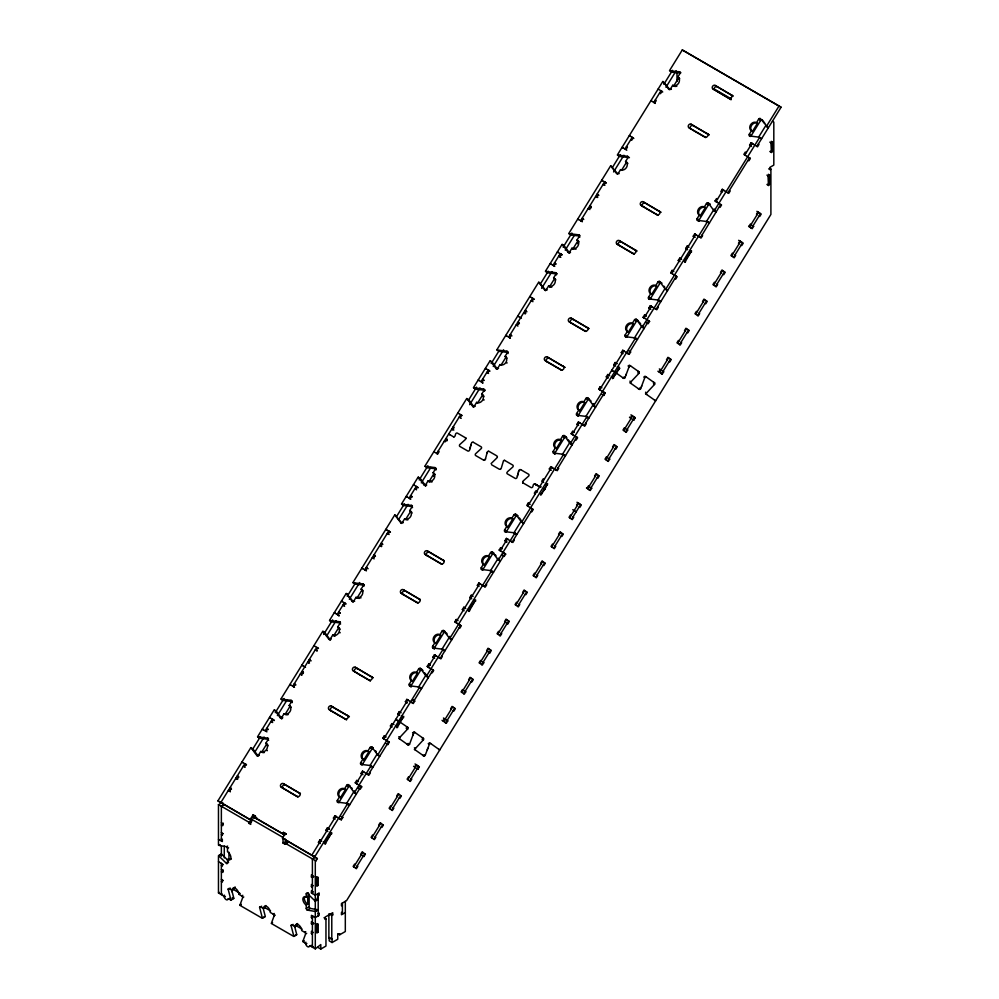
<?xml version="1.0" encoding="UTF-8"?>
<svg xmlns="http://www.w3.org/2000/svg" width="999" height="999" viewBox="0 0 999 999"><rect width="100%" height="100%" fill="white"/><g stroke="black" fill="none" stroke-linecap="round" stroke-linejoin="round"><path stroke-width="1.5" d="M312.4 887.262L311.426 886.712L311.426 884.477L312.4 885.027M318.206 893.531L318.206 899.475L315.297 901.16L315.297 860.489L315.909 860.926L317.345 858.603L314.76 856.767L347.702 803.496L349.65 804.869M769.817 168.381L770.903 169.006L770.903 214.448L346.578 900.611L341.446 903.583L341.446 905.818L342.407 905.256M471.453 443.081L469.542 450.174A1.374 1.111 -54.8 0 1 467.744 450.986L459.865 446.441A1.374 1.111 -54.8 0 1 459.465 445.829L459.465 445.254A1.374 1.111 -54.8 0 1 459.815 444.543L465.459 439.448A1.374 1.111 -54.8 0 0 465.259 437.649M523.189 482.992A1.361 1.111 -54.8 0 1 523.176 480.969L528.633 476.098A1.374 1.111 -54.8 0 0 528.983 475.387L528.995 474.887A1.374 1.111 -54.8 0 0 528.583 474.213L520.704 469.655M491.083 463.598L497.002 457.829M497.352 457.13L497.365 456.618M453.871 430.032L451.71 429.195L452.672 429.757L454.12 427.435L453.146 426.873M597.789 197.303L597.539 196.578L596.653 197.078M470.829 445.354L471.053 444.505M485.526 458.728L485.327 459.378A1.374 1.111 -54.8 0 1 483.616 460.152L475.736 455.594A1.374 1.111 -54.8 0 1 475.487 453.871L481.368 448.439A1.374 1.111 -54.8 0 0 481.081 446.778L473.251 442.257M487.1 452.784L487.237 452.285A1.374 1.111 -54.8 0 1 487.874 451.486L488.761 451.286L488.136 451.361M517.382 476.148L517.607 475.299M517.944 474.026L518.169 473.176M518.506 471.89L518.731 471.041M469.942 448.751L470.504 446.628M487.237 452.285L485.327 459.378M500.574 469.155L500.574 469.155A1.374 1.111 -54.8 0 0 501.211 468.356L503.496 460.764A1.374 1.111 -54.8 0 1 504.832 460.502L512.712 465.047A1.374 1.111 -54.8 0 1 512.712 467.082L507.704 471.528M522.739 482.742L531.006 487.512A1.374 1.111 -54.8 0 0 532.817 486.7L533.279 485.002A1.374 1.111 -54.8 0 1 534.053 483.991L534.477 483.841A1.374 1.111 -54.8 0 1 535.152 483.953L540.709 487.287L541.083 486.675M243.781 896.99L242.695 897.626L239.96 905.044L241.234 904.32M275.237 915.159L274.138 915.783L271.416 923.213L272.502 922.577M306.693 933.316L305.594 933.94L302.872 941.37L303.958 940.746M413.399 733.903L412.887 735.276M427.772 748.388L427.26 749.774M626.073 374.837L626.323 374.15M628.895 367.257L629.295 366.371A1.374 0.787 -60 0 1 630.519 365.859L638.935 371.803A1.374 0.787 -60 0 1 638.873 373.426L630.981 381.793A1.374 0.787 -60 0 0 630.906 383.404L639.335 389.348A1.374 0.787 -60 0 0 640.634 388.748L644.805 377.61A1.374 0.787 -60 0 1 646.178 376.898L654.745 383.017A1.374 0.787 -60 0 1 654.532 384.465L646.515 393.044A1.374 0.787 -60 0 0 646.565 394.443L655.644 400.849L654.545 400.212M641.47 386.576L641.733 385.889M407.093 744.317L408.179 744.954A1.374 0.787 -60 0 0 409.553 744.243L413.648 733.216A1.374 0.787 -60 0 1 414.897 732.442L423.451 738.448A1.374 0.787 -60 0 1 423.588 739.61L415.484 748.426A1.374 0.787 -60 0 0 415.409 750.049L423.838 755.993A1.374 0.787 -60 0 0 425.212 755.281L429.458 744.055A1.374 0.787 -60 0 1 430.681 743.543L439.747 749.949L438.661 749.312M622.589 377.672L623.676 378.309A1.374 0.787 -60 0 0 624.974 377.697L629.145 366.571L628.059 365.946M589.635 206.156L590.909 208.104M396.69 726.548L396.99 727.809L403.708 716.32L396.69 726.548L397.664 727.235L395.604 725.911M408.179 744.954L399.762 739.01A1.374 0.787 -60 0 1 399.825 737.387L407.829 728.808A1.374 0.787 -60 0 0 407.792 727.409L398.052 720.754M544.767 489.348L547.589 483.553L540.559 495.029L544.954 489.035M619.355 368.731L619.38 367.157L612.524 378.658L619.592 368.356L618.568 367.744M684.54 261.076L684.839 262.337L691.558 250.849L684.54 261.076L685.514 261.763L684.914 260.477M646.515 393.044L645.554 392.195M302.759 672.315L303.209 673.513M374.725 555.943L374.525 556.98M324.725 842.906L325.025 844.167L331.743 832.679L324.725 842.906L325.699 843.593L323.639 842.282M468.656 610.177L468.956 611.438L475.674 599.949L468.656 610.177L469.617 610.864L467.557 609.552M407.717 729.02L406.081 728.084M507.117 472.14L507.117 472.14A1.374 1.111 -54.8 0 0 507.367 473.863L515.197 478.384A1.374 1.111 -54.8 0 0 516.458 478.246L516.795 477.909A1.374 1.111 -54.8 0 0 516.995 477.559L518.893 470.479A1.299 1.061 -54.8 0 1 520.616 469.692M250.312 819.804L217.919 800.861L250.874 747.589L253.059 749.163L258.104 755.968M756.867 146.366L781.081 107.23L682.292 49.95L669.53 70.604L671.778 72.09L680.194 73.139M252.46 749.537L260.414 736.663M275.262 712.649L284.028 698.488M323.626 634.452L332.642 619.867M347.227 596.278L355.194 583.416M396.378 516.795L404.345 503.933M419.193 479.92L427.947 465.759M468.344 400.437L476.573 387.137M491.158 363.549L499.113 350.674M540.309 284.066L548.264 271.191M563.124 247.178L571.878 233.029M612.275 167.707L620.229 154.833M663.836 84.316L672.489 70.33M220.517 802.697L219.081 805.019L218.469 804.582L218.469 845.254L219.555 844.617M230.332 791.695L228.384 790.321L229.358 790.883L231.169 788.074M238.237 776.66L237.263 775.973L238.224 776.535L236.788 778.858L235.702 778.358M242.645 762.587L241.908 762.075L245.779 764.31L244.343 766.633L243.381 766.083L245.192 767.232M267.37 728.97L266.646 728.458L267.62 729.008L266.171 731.343L262.3 729.108L263.274 729.794M272.665 722.539L271.928 722.027L273.376 719.705L269.493 717.469L270.304 718.044M294.493 687.25L293.756 686.738L295.204 684.402L294.23 683.853L295.929 684.914M301.561 674.812L300.349 673.95L301.311 674.512L303.134 671.703M308.566 662.924L310.19 660.164L309.228 659.602L310.19 660.289M317.158 650.873L316.308 650.274L317.744 647.939L313.873 645.704L314.598 646.228M339.111 615.659L338.137 614.972L339.573 612.649L338.611 612.087L340.184 613.199M375.1 555.344L373.276 558.154L372.315 557.592L374.138 558.878M389.123 534.502L388.274 533.903L389.71 531.58L385.839 529.345L386.65 529.907M410.826 499.125L410.102 498.613L411.538 496.278L410.564 495.716L412.025 496.753M447.053 438.973L445.242 441.783L444.268 441.221M488.548 373.451L487.824 372.927L489.26 370.604L485.389 368.369L486.113 368.881M510.377 338.149L509.652 337.637L511.088 335.302L510.114 334.752L510.964 335.352M519.018 322.602L517.207 325.412L516.233 324.85L517.932 326.061M560.751 257.255L559.777 256.568L561.226 254.233L557.342 251.998L558.079 252.51M582.342 221.778L581.605 221.266L583.054 218.943L582.08 218.381L582.929 218.981M589.285 209.266L588.199 208.491L589.16 209.053L590.983 206.244M597.926 194.743L597.077 194.143L598.039 194.693L596.603 197.028L595.691 196.503L597.327 197.54M602.447 180.757L601.723 180.245L605.594 182.48L604.158 184.803L603.184 184.241L604.882 185.315M222.777 803.908L223.239 803.146M254.57 752.497L264.123 737.05M277.372 715.609L286.925 700.174M326.536 636.138L336.076 620.691M349.338 599.25L359.69 582.517M398.489 519.767L408.042 504.32M421.303 482.879L430.856 467.432M469.655 404.682L480.007 387.949M493.269 366.508L503.608 349.787M541.62 288.324L551.972 271.591M565.222 250.15L574.775 234.703M613.586 171.953L623.925 155.22M665.958 87.263L676.173 70.742M251.111 747.801L256.88 755.569A1.374 1.111 -54.8 0 0 258.566 754.969L260.727 751.473A4.795 3.909 -54.8 0 0 266.633 749.362A4.795 3.909 -54.8 0 0 265.771 743.331L267.932 739.834A1.374 1.111 -54.8 0 0 267.682 738.124L257.854 736.9L259.802 738.261L268.394 739.335M274.488 709.989L280.257 717.769A1.374 1.111 -54.8 0 0 281.943 717.17L284.103 713.673A4.795 3.909 -54.8 0 0 290.01 711.563A4.795 3.909 -54.8 0 0 289.148 705.531L291.308 702.035A1.374 1.111 -54.8 0 0 291.059 700.311L281.231 699.1L283.179 700.461L292.382 701.61M323.077 631.43L328.846 639.21A1.374 1.111 -54.8 0 0 330.532 638.598L332.692 635.114A4.795 3.909 -54.8 0 0 338.599 632.991A4.795 3.909 -54.8 0 0 337.724 626.96L339.885 623.476A1.374 1.111 -54.8 0 0 339.635 621.753L329.82 620.529L331.768 621.902L340.359 622.964M353.446 601.81L346.453 593.631L352.222 601.41A1.374 1.111 -54.8 0 0 353.908 600.799L356.069 597.315A4.795 3.909 -54.8 0 0 361.975 595.192A4.795 3.909 -54.8 0 0 361.101 589.16L363.261 585.676A1.374 1.111 -54.8 0 0 363.012 583.953L353.196 582.729M395.042 515.059L400.811 522.839A1.374 1.111 -54.8 0 0 402.497 522.24L404.657 518.743A4.795 3.909 -54.8 0 0 410.564 516.633A4.795 3.909 -54.8 0 0 409.69 510.601L411.85 507.105A1.374 1.111 -54.8 0 0 411.6 505.382L401.785 504.158M418.419 477.26L424.188 485.039A1.374 1.111 -54.8 0 0 425.874 484.44L428.034 480.944A4.795 3.909 -54.8 0 0 433.941 478.833A4.795 3.909 -54.8 0 0 433.067 472.802L435.227 469.305A1.374 1.111 -54.8 0 0 434.977 467.582L425.162 466.358M467.008 398.701L472.764 406.468A1.374 1.111 -54.8 0 0 474.463 405.869L476.623 402.372A4.795 3.909 -54.8 0 0 482.529 400.262A4.795 3.909 -54.8 0 0 481.655 394.23L483.816 390.746A1.374 1.111 -54.8 0 0 483.566 389.023L473.751 387.799M490.384 360.901L496.141 368.668A1.374 1.111 -54.8 0 0 497.839 368.069L499.999 364.573A4.795 3.909 -54.8 0 0 505.906 362.462A4.795 3.909 -54.8 0 0 505.032 356.431L507.192 352.934A1.374 1.111 -54.8 0 0 506.943 351.211L497.127 350M538.973 282.33L544.73 290.11A1.374 1.111 -54.8 0 0 546.416 289.498L548.576 286.014A4.795 3.909 -54.8 0 0 554.482 283.891A4.795 3.909 -54.8 0 0 553.621 277.859L555.781 274.375A1.374 1.111 -54.8 0 0 555.531 272.652L545.704 271.428M562.337 244.53L568.106 252.31A1.374 1.111 -54.8 0 0 569.792 251.698L571.952 248.214A4.795 3.909 -54.8 0 0 577.859 246.091A4.795 3.909 -54.8 0 0 576.997 240.06L579.158 236.576A1.374 1.111 -54.8 0 0 578.908 234.852L569.08 233.629L571.028 235.002L579.62 236.064M610.926 165.959L616.695 173.739A1.374 1.111 -54.8 0 0 618.381 173.139L620.541 169.643A4.795 3.909 -54.8 0 0 626.448 167.532A4.795 3.909 -54.8 0 0 625.574 161.501L627.734 158.004A1.374 1.111 -54.8 0 0 627.484 156.281L617.669 155.057L619.617 156.431L629.432 157.655M663.086 81.618L668.855 89.398A1.374 1.111 -54.8 0 0 670.541 88.786L672.702 85.302A4.795 3.909 -54.8 0 0 678.608 83.179A4.795 3.909 -54.8 0 0 677.747 77.148L679.894 73.664A1.374 1.111 -54.8 0 0 679.645 71.94L669.829 70.717M260.727 751.473L261.701 752.16L266.733 744.018L265.771 743.331M284.103 713.673L285.077 714.36L290.11 706.218L289.148 705.531M337.724 626.96L338.698 627.647L333.666 635.801L332.692 635.114M357.043 597.989L362.075 589.847L361.101 589.16M404.657 518.743L405.631 519.43L410.664 511.288L409.69 510.601M428.034 480.944L429.008 481.63L434.041 473.489L433.067 472.802M481.655 394.23L482.629 394.917L477.584 403.059L476.623 402.372M500.961 365.259L506.006 357.118L505.032 356.431M548.576 286.014L549.55 286.701L554.595 278.546L553.621 277.859M571.952 248.214L572.927 248.901L577.959 240.747L576.997 240.06M625.574 161.501L626.548 162.188L621.515 170.33L620.541 169.643M672.702 85.302L673.676 85.976L678.708 77.835L677.747 77.148M334.815 636.188L335.402 635.239M433.666 476.348L434.253 475.399M577.584 243.619L578.171 242.67M255.744 816.483L253.084 814.847L250.2 819.505L251.785 820.616M253.771 818.256L255.02 815.958M256.731 817.694L256.243 818.493L254.295 817.132L284.653 834.902L285.364 833.728L283.416 832.367L282.705 833.528M314.273 855.706L313.798 856.468L282.48 838.136L285.364 833.478L283.416 832.367M284.428 839.51L284.965 838.636M338.311 802.672L337.575 802.16A1.374 1.111 -54.8 0 1 337.325 800.436L339.485 796.952A4.795 3.909 -54.8 0 1 338.624 790.921A4.795 3.909 -54.8 0 1 344.53 788.798L346.69 785.314A1.374 1.111 -54.8 0 1 348.376 784.702L349.101 785.226M361.688 764.872L360.951 764.36A1.374 1.111 -54.8 0 1 360.701 762.637L362.862 759.153A4.795 3.909 -54.8 0 1 362 753.121A4.795 3.909 -54.8 0 1 367.907 750.998L370.067 747.514A1.374 1.111 -54.8 0 1 371.753 746.902L373.089 747.851M411.001 686.825L409.54 685.801A1.374 1.111 -54.8 0 1 409.29 684.078L411.451 680.581A4.795 3.909 -54.8 0 1 410.577 674.55A4.795 3.909 -54.8 0 1 416.483 672.439L418.643 668.943A1.374 1.111 -54.8 0 1 420.342 668.343L422.04 669.542M434.128 648.851L432.917 647.989A1.374 1.111 -54.8 0 1 432.667 646.278L434.827 642.782A4.795 3.909 -54.8 0 1 433.953 636.75A4.795 3.909 -54.8 0 1 439.86 634.64L442.02 631.143A1.374 1.111 -54.8 0 1 443.718 630.544L445.054 631.48M482.23 569.942L481.506 569.43A1.374 1.111 -54.8 0 1 481.256 567.707L483.416 564.21A4.795 3.909 -54.8 0 1 482.542 558.191A4.795 3.909 -54.8 0 1 488.449 556.068L490.609 552.584A1.374 1.111 -54.8 0 1 492.295 551.972L493.993 553.171A1.374 1.111 -54.8 0 0 492.557 553.946L483.204 569.08A1.374 1.111 -54.8 0 0 482.967 569.929M505.606 532.142L504.882 531.63A1.374 1.111 -54.8 0 1 504.632 529.907L506.793 526.411A4.795 3.909 -54.8 0 1 505.919 520.379A4.795 3.909 -54.8 0 1 511.825 518.269L513.986 514.772A1.374 1.111 -54.8 0 1 515.671 514.173L517.981 516.033M554.807 454.008L553.471 453.059A1.374 1.111 -54.8 0 1 553.221 451.336L555.382 447.852A4.795 3.909 -54.8 0 1 554.507 441.82A4.795 3.909 -54.8 0 1 560.414 439.697L562.574 436.213A1.374 1.111 -54.8 0 1 564.26 435.601L565.958 436.813M578.059 416.121L576.848 415.259A1.374 1.111 -54.8 0 1 576.598 413.536L578.758 410.052A4.795 3.909 -54.8 0 1 577.884 404.021A4.795 3.909 -54.8 0 1 583.791 401.898L585.951 398.414A1.374 1.111 -54.8 0 1 587.637 397.802L588.848 398.663M626.161 337.212L625.424 336.7A1.374 1.111 -54.8 0 1 625.174 334.977L627.335 331.481A4.795 3.909 -54.8 0 1 626.473 325.449A4.795 3.909 -54.8 0 1 632.379 323.339L634.54 319.842A1.374 1.111 -54.8 0 1 636.226 319.243L637.799 320.354M649.537 299.413L648.801 298.901A1.374 1.111 -54.8 0 1 648.551 297.178L650.711 293.681A4.795 3.909 -54.8 0 1 649.85 287.65A4.795 3.909 -54.8 0 1 655.756 285.539L657.916 282.043A1.374 1.111 -54.8 0 1 659.602 281.443L661.9 283.291M698.726 221.266L697.389 220.329A1.374 1.111 -54.8 0 1 697.14 218.606L699.3 215.11A4.795 3.909 -54.8 0 1 698.426 209.091A4.795 3.909 -54.8 0 1 704.332 206.968L706.493 203.484A1.374 1.111 -54.8 0 1 708.191 202.872L710.127 204.246M750.286 136.501L749.55 135.976A1.374 1.111 -54.8 0 1 749.3 134.253L751.46 130.769A4.795 3.909 -54.8 0 1 750.586 124.738A4.795 3.909 -54.8 0 1 756.505 122.627L758.653 119.131A1.374 1.111 -54.8 0 1 760.351 118.531L768.056 127.672M339.485 796.952L340.459 797.639L345.504 789.485L344.53 788.798M362.862 759.153L363.836 759.827L368.881 751.685L367.907 750.998M411.451 680.581L412.425 681.268L417.457 673.126L416.483 672.439M434.827 642.782L435.801 643.468L440.834 635.327L439.86 634.64M483.416 564.21L484.39 564.897L489.423 556.755L488.449 556.068M506.793 526.411L507.767 527.097L512.799 518.956L511.825 518.269M555.382 447.852L556.343 448.539L561.388 440.384L560.414 439.697M578.758 410.052L579.72 410.739L584.765 402.585L583.791 401.898M627.335 331.481L628.309 332.168L633.354 324.026L632.379 323.339M650.711 293.681L651.685 294.368L656.73 286.226L655.756 285.539M699.3 215.11L700.274 215.796L705.306 207.655L704.332 206.968M751.46 130.769L752.434 131.456L757.467 123.302L756.505 122.627M339.036 802.672A1.374 1.111 -54.8 0 1 339.273 801.81L348.626 786.688A1.374 1.111 -54.8 0 1 350.125 786.001L349.837 785.738M362.412 764.735A1.374 1.111 -54.8 0 1 362.649 764.01L372.003 748.875A1.374 1.111 -54.8 0 1 373.164 748.151M411.126 686.775A1.374 1.111 -54.8 0 1 411.238 685.439L420.591 670.317A1.374 1.111 -54.8 0 1 422.09 669.63M434.453 648.875A1.374 1.111 -54.8 0 1 434.615 647.639L443.968 632.517A1.374 1.111 -54.8 0 1 445.005 631.793M506.343 532.005A1.374 1.111 -54.8 0 1 506.58 531.281L515.934 516.146A1.374 1.111 -54.8 0 1 517.619 515.546M555.044 454.046A1.374 1.111 -54.8 0 1 555.157 452.709L564.522 437.587A1.374 1.111 -54.8 0 1 565.909 436.875M578.371 416.133A1.374 1.111 -54.8 0 1 578.533 414.91L587.887 399.787A1.374 1.111 -54.8 0 1 588.935 399.063M626.885 337.2A1.374 1.111 -54.8 0 1 627.122 336.338L636.475 321.216A1.374 1.111 -54.8 0 1 637.874 320.504M650.274 299.138A1.374 1.111 -54.8 0 1 650.499 298.539L659.852 283.416A1.374 1.111 -54.8 0 1 661.538 282.804M698.975 221.316A1.374 1.111 -54.8 0 1 699.088 219.98L708.441 204.845A1.374 1.111 -54.8 0 1 709.839 204.133M751.011 136.364A1.374 1.111 -54.8 0 1 751.248 135.627L760.601 120.504A1.374 1.111 -54.8 0 1 761.762 119.768M320.142 843.518L318.444 842.319L319.88 839.984L321.815 841.233M326.611 830.806L325.874 830.294L327.322 827.959L329.133 829.12M334.29 818.668L333.429 818.069L334.877 815.746L341.333 819.804L342.782 817.482L341.046 816.395M356.593 783.716L355.257 782.779L356.705 780.444L358.404 781.518M362.962 774.712L361.014 773.463L362.462 771.141L368.918 775.199L370.367 772.876L369.717 772.414M384.465 739.185L382.842 738.174L384.29 735.838L385.252 736.4M392.108 727.022L390.409 725.948L391.845 723.626L392.807 724.175M399.051 714.784L397.839 713.923L399.275 711.6L400.249 712.162M406.98 702.821L405.394 701.71L406.83 699.375L413.299 703.446L414.735 701.111L412.999 700.024M429.046 667.694L427.222 666.408L428.658 664.085L430.357 665.159M434.677 658.166L432.979 657.105L434.415 654.77L440.884 658.841L442.32 656.505L441.683 656.056M456.593 622.926L454.807 621.803L456.256 619.48L457.217 620.029M464.073 610.776L462.362 609.577L463.811 607.255L464.772 607.817M470.529 598.076L469.805 597.564L471.241 595.229L472.215 595.791M479.058 586.413L477.36 585.339L478.796 583.016L485.264 587.075L486.7 584.752L486.051 584.29M500.799 551.061L499.188 550.037L500.624 547.714L501.598 548.276M506.643 541.933L504.945 540.734L506.381 538.411L512.849 542.469L514.285 540.147L513.636 539.685M529.183 503.671L528.209 503.109L526.773 505.432L533.241 509.502L531.793 511.825L531.156 511.363M551.261 470.342L549.325 468.968L550.761 466.645L557.23 470.704L558.666 468.381L558.016 467.932M572.976 434.965L571.153 433.678L572.589 431.343L573.551 431.905M577.884 425.05L576.91 424.363L578.346 422.04L584.815 426.098L586.251 423.776L585.601 423.314M600.187 390.097L598.738 389.073L600.174 386.738L601.873 387.812M607.867 377.959L606.293 376.848L607.729 374.525L609.665 375.761M614.46 365.334L613.723 364.822L615.172 362.5L616.858 363.574M622.015 353.122L621.278 352.61L622.727 350.274L629.183 354.345L630.631 352.01L629.982 351.561M644.73 318.319L643.106 317.307L644.555 314.985L646.253 316.059M650.574 309.203L648.863 308.004L650.312 305.669L656.768 309.74L658.216 307.405L657.567 306.955M671.428 273.214L670.704 272.702L672.14 270.379L673.101 270.929M679.345 261.251L678.259 260.489L679.695 258.154L681.63 259.403M686.788 249.226L685.689 248.464L687.125 246.129L688.948 247.29M694.705 237.263L693.244 236.239L694.68 233.916L701.148 237.974L702.584 235.652L701.947 235.19M717.02 202.31L715.072 200.936L716.508 198.614L717.482 199.176M729.532 190.584L730.169 191.046L728.733 193.369L722.265 189.31L720.828 191.633L721.802 192.195M751.56 146.453L749.612 145.092L751.061 142.757L757.517 146.828L758.965 144.493L758.316 144.043M363.424 771.703L356.231 783.328L356.88 783.79M383.816 738.723L407.804 699.937L408.454 700.399M435.389 655.332L428.196 666.97L429.008 667.544M455.781 622.365L479.77 583.566M500.149 550.599L507.355 538.961L508.004 539.423L506.381 538.411M572.115 434.24L579.32 422.602L579.957 423.052M644.08 317.869L651.273 306.231M723.239 189.86L716.046 201.498L716.857 202.073M752.022 143.319L744.829 154.957L745.479 155.407M393.968 724.562L391.845 723.626M346.391 803.77L354.345 790.896M369.992 765.596L377.16 754.008M418.356 687.399L426.311 674.525M441.958 649.225L449.912 636.351M490.309 571.028L498.276 558.166M513.923 532.854L521.078 521.278M562.275 454.67L570.229 441.795M585.876 416.496L593.843 403.621M634.24 338.299L642.195 325.424M657.841 300.125L665.009 288.549M706.206 221.928L714.16 209.066M758.553 137.275L765.634 125.837M336.488 816.757L335.839 816.308L311.85 855.094L314.448 856.917L313.012 859.252L312.4 858.815L315.297 857.217L282.48 838.136M354.383 792.694L371.079 765.696M377.759 754.894L419.667 687.125M426.348 676.323L443.044 649.325M449.725 638.523L491.633 570.766M498.314 559.964L515.009 532.966M521.69 522.152L563.598 454.395M570.279 443.593L586.975 416.595L588.911 417.969M593.643 405.794L635.551 338.024L637.499 339.398M642.232 327.222L658.928 300.224L660.876 301.598M665.609 289.423L707.517 221.666L709.465 223.027M714.198 210.864L759.677 137.313M779.133 105.857L766.358 126.511L768.306 127.884M612.762 377.135L613.548 378.134L611.488 376.81M612.549 370.829L611.7 370.229L615.759 372.29M340.696 819.355L361.076 786.388L360.115 785.826M388.661 741.77L368.281 774.749L367.07 774.05M412.649 702.984L433.042 670.017L432.067 669.455M554.882 469.28L556.58 470.254L576.81 437.162M583.191 424.962L584.165 425.649L604.557 392.669L603.583 392.12M627.335 353.184L628.546 353.883L648.763 320.804M654.919 308.579L656.131 309.278L676.348 276.199M616.358 373.589L614.909 372.34M355.257 782.779L361.725 786.837L360.289 789.16L357.704 787.587M386.138 743.468L387.874 744.555L389.31 742.232L382.842 738.174M499.188 550.037L505.656 554.108L504.208 556.431L501.623 554.857M602.672 394.83L603.758 395.454L605.194 393.131L598.738 389.073M643.106 317.307L649.575 321.378L648.139 323.701L645.554 322.128M746.265 152.622L745.304 152.073L743.855 154.395L750.324 158.454L748.888 160.789L748.239 160.327M415.022 763.973L416.108 764.61L414.672 766.932L415.322 767.394L413.574 766.308M446.041 719.842L447.777 720.928L446.328 723.251L443.094 720.966L444.53 718.643L445.179 719.093L443.444 718.006M629.932 417.557L631.206 418.294L630.556 417.832L631.992 415.509L630.906 414.872M663.011 371.366L663.661 371.828L662.225 374.15L658.978 371.865L660.426 369.543L661.063 369.992L659.328 368.918M353.783 866.882L362.787 852.334M371.778 837.786L380.769 823.251M389.772 808.703L398.763 794.155M407.754 779.607L416.758 765.059M443.743 721.428L452.734 706.88M461.738 692.332L470.729 677.784M479.72 663.236L488.723 648.701M497.714 634.153L506.705 619.605M515.709 605.057L524.7 590.509M533.691 575.961L542.694 561.426M551.685 546.878L560.676 532.33M569.68 517.782L578.671 503.234L576.972 502.26M596.665 474.15L587.662 488.686L586.45 487.999M605.656 459.602L614.647 445.054M623.651 430.507L632.642 415.959M659.627 372.327L668.618 357.779M677.622 343.231L686.613 328.683M695.616 314.148L704.607 299.6M713.598 285.052L722.602 270.504M731.593 255.956L740.584 241.408L738.648 240.297M355.731 868.256L364.722 853.708M373.726 839.16L382.717 824.612M391.708 810.077L400.711 795.529M409.702 780.981L418.706 766.433M445.691 722.801L454.682 708.254M463.673 693.706L472.677 679.158M481.668 664.61L490.659 650.062M499.662 635.526L508.653 620.978M517.644 606.43L526.648 591.883M535.639 577.335L544.63 562.787M553.633 548.251L562.624 533.703M571.615 519.155L580.619 504.607L579.645 504.045M598.601 475.512L589.61 490.059L588.648 489.498M607.604 460.976L616.595 446.428M625.586 431.88L634.59 417.332M661.575 373.701L670.566 359.153M679.557 344.605L688.561 330.057M697.552 315.509L706.555 300.961M715.546 286.426L724.537 271.878M733.541 257.33L742.532 242.782L741.558 242.22M362 855.369L363.936 856.493L365.372 854.17L362.137 851.885L360.701 854.207L361.351 854.669M416.171 768.131L417.907 769.218L419.343 766.895L416.108 764.61M465.109 691.383L465.759 691.832L464.323 694.155L461.088 691.882L462.525 689.547L463.174 690.009M483.104 662.287L483.753 662.737L482.317 665.072L479.07 662.787L480.519 660.451L481.168 660.913M487.937 651.735L489.872 652.846L491.308 650.524L488.074 648.239L486.625 650.561L487.275 651.023M505.919 622.639L507.867 623.763L509.303 621.428L506.056 619.143L504.62 621.478L505.269 621.927M591.046 487.737L591.695 488.186L590.259 490.521L587.012 488.236L588.461 485.914L589.11 486.363M609.04 458.641L609.69 459.103L608.254 461.426L605.007 459.14L606.443 456.818L607.092 457.267M627.035 429.558L627.684 430.007L626.236 432.342L623.001 430.057L624.437 427.722L625.087 428.184M632.055 419.031L633.791 420.117L635.239 417.794L631.992 415.509M752.971 225.911L753.608 226.373L752.172 228.696L748.938 226.411L750.374 224.088L751.023 224.538M640.634 388.748L639.61 388.012M307.667 661.987L309.203 662.137M690.534 251.386L691.508 252.06L689.872 251.124M471.703 442.669L471.99 442.407A1.374 1.111 -54.8 0 1 472.939 442.157L473.014 442.17M223.264 823.151L222.827 825.586M223.264 869.979L222.827 872.414M380.956 545.953L381.905 545.978M237.025 778.683L237.987 778.708M524.95 313.149L525.811 313.174M768.668 168.831L769.942 169.568L770.903 169.006M221.366 806.343L224.275 804.657M223.301 833.591L221.366 834.714L222.34 835.276L222.34 833.041L221.366 832.479M218.469 804.582L248.801 822.177L248.801 823.301L250.737 824.412L250.737 818.78L253.646 817.107L284.653 834.902M248.801 822.177L251.711 820.504L217.919 800.861M248.801 823.301L251.711 821.628M220.017 844.63L218.744 845.366L226.536 846.715L227.622 846.078M228.459 860.851L221.641 854.157L218.744 855.843L226.536 863.486A1.374 0.787 60 0 0 227.497 862.924L227.497 859.577A4.795 2.772 60 0 0 230.894 857.617A4.795 2.772 60 0 0 227.497 851.747L227.497 848.388L228.596 847.764M221.366 853.958L218.469 855.631L218.469 892.956L223.414 895.816A1.374 0.787 60 0 1 224.325 897.09A2.735 1.586 60 0 0 226.149 899.624A2.735 1.586 60 0 0 227.972 899.2A1.374 0.787 60 0 1 228.883 898.975L229.982 898.351M227.497 859.577L228.958 858.728A4.795 2.772 60 0 0 231.356 858.965M223.301 864.46L221.366 865.584L222.34 866.145L222.34 863.91L218.469 861.662M226.536 863.486L228.596 862.299M283.017 843.056L285.926 841.37L287.862 842.494L287.862 841.37L284.952 843.056L284.952 844.167L283.017 843.056L283.017 837.424L250.737 818.78M284.952 844.167L287.862 842.494M223.301 880.419L221.366 881.543L222.34 882.105L222.34 879.869L221.366 879.307M218.469 892.956L219.43 892.394M231.581 889.547L233.791 898.138L230.894 899.812L228.159 889.235L230.22 888.049M222.327 894.08L221.366 894.629L221.366 863.348M228.159 889.235A1.374 0.787 60 0 1 229.133 888.685L232.043 890.359L233.491 889.522A4.795 2.772 60 0 1 235.327 887.1M223.414 895.816L224.5 895.179M224.325 897.09L225.412 896.453M227.972 899.2L229.071 898.563M232.043 890.359A4.795 2.772 60 0 1 235.427 888.398A4.795 2.772 60 0 1 238.811 894.267L240.272 893.431M238.811 894.267L241.721 895.953L242.807 895.316M241.196 904.607L239.922 905.344L262.387 918.318L265.297 916.632M312.4 875.336L311.426 874.787L311.426 877.022L313.361 875.898M263.037 907.704L265.247 916.295L262.35 917.969L259.615 907.404L261.676 906.205M313.848 876.735L312.4 877.572L311.426 877.022M259.615 907.404A1.374 0.787 60 0 1 260.589 906.842L263.486 908.516L264.947 907.679A4.795 2.772 60 0 1 265.846 905.544M311.426 886.712L313.361 885.589M307.23 910.077L310.14 908.403L317.932 909.752L315.022 911.425L307.23 910.077A1.374 0.787 60 0 1 306.256 908.403L306.256 905.044A4.795 2.772 60 0 1 302.872 899.175A4.795 2.772 60 0 1 306.256 897.214L306.256 893.855L308.316 892.669M263.486 908.516A4.795 2.772 60 0 1 266.883 906.555A4.795 2.772 60 0 1 270.267 912.437L273.177 914.11L274.263 913.473M312.4 891.295L311.426 890.746L311.426 892.981L313.361 891.857M306.256 897.214L307.717 896.378L307.717 904.207L306.256 905.044M272.465 922.876L271.378 923.501L293.843 936.475L296.753 934.802M306.256 908.403L309.166 906.717L309.166 894.005M294.493 925.861L296.703 934.452L293.806 936.138L291.071 925.561L293.132 924.375M318.206 909.864L315.297 911.538L315.297 948.863L320.791 944.579L320.791 949.05L317.882 947.377M291.071 925.561A1.374 0.787 60 0 1 292.045 924.999L294.942 926.672L296.403 925.836A4.795 2.772 60 0 1 297.627 923.538M318.206 913.66L319.168 913.098L319.168 915.334L315.297 917.582L311.426 915.334L311.426 917.582L313.361 916.458M312.4 922.164L311.426 921.602L311.426 923.838L313.361 922.726M313.848 923.563L312.4 924.4L311.426 923.838M320.791 949.05L325.961 946.065L325.961 918.855L325 919.405L325 917.169L332.742 912.699L332.742 914.934L331.78 915.496L328.871 913.823M294.942 926.672A4.795 2.772 60 0 1 298.339 924.724A4.795 2.772 60 0 1 301.723 930.593L304.633 932.267L305.719 931.642M342.407 911.962L341.446 912.524L341.446 914.759L345.317 912.524M312.4 931.855L311.426 931.293L311.426 933.541L313.361 932.417M303.921 941.033L302.834 941.67L304.87 942.844A1.374 0.787 60 0 1 305.781 944.117A2.735 1.586 60 0 0 307.617 946.665A2.735 1.586 60 0 0 309.44 946.228A1.374 0.787 60 0 1 310.352 946.003L311.438 945.379M304.87 942.844L305.969 942.219M305.781 944.117L306.88 943.493M309.44 946.228L310.527 945.591M313.361 946.627L312.4 947.189L312.4 915.896M328.871 915.309L328.871 937.674L332.08 939.172L332.08 942.532L329.183 940.846L329.183 937.499M328.871 937.674L332.08 939.172M337.737 933.678L339.672 934.789L345.317 931.53L345.317 901.348M332.08 942.532L337.737 939.272L337.737 934.789L339.672 933.678L339.672 934.789M484.565 460.127L484.565 460.127A1.486 1.211 -54.8 0 1 483.828 460.302M446.978 440.846L445.716 438.898L446.678 439.46M500.174 469.343L500.037 469.368M453.608 436.8L453.746 436.813A1.436 1.174 -54.8 0 0 454.395 436.65M535.988 485.364A1.274 1.036 -54.8 0 1 536.6 485.214L538.036 485.864M749.55 135.976L759.377 137.2L761.625 138.686M697.389 220.329L707.205 221.553L709.153 222.927M556.855 273.951L547.652 272.802L545.404 271.316L562.1 244.318L564.285 245.904L569.692 253.184M648.801 298.901L658.628 300.112L660.564 301.486L658.728 301.261M625.424 336.7L635.252 337.912L637.187 339.285L634.74 338.986M508.266 352.51L499.063 351.361L496.815 349.887L538.723 282.118L545.591 290.022M484.89 390.309L475.686 389.173L473.439 387.687L490.134 360.689L492.32 362.262L497.365 369.068M576.848 415.259L586.663 416.483L588.611 417.857L586.763 417.619M553.471 453.059L563.286 454.283L565.534 455.769M563.998 455.507L565.234 455.656M436.313 468.881L427.097 467.732L424.85 466.246L466.758 398.489L468.943 400.062L473.988 406.868M412.325 506.605L403.721 505.531L401.473 504.058L418.169 477.06L420.367 478.633L425.774 485.926M504.882 531.63L514.697 532.854L516.945 534.328M514.797 533.99L516.645 534.215M481.506 569.43L491.321 570.654L493.568 572.127M490.809 571.715L493.269 572.015M364.348 585.239L355.144 584.103L352.884 582.617L394.792 514.86L401.673 522.752M432.917 647.989L442.732 649.213L444.992 650.699M442.844 650.361L444.68 650.586M409.54 685.801L419.355 687.012L421.615 688.498M420.079 688.236L421.303 688.386M360.951 764.36L370.779 765.584L373.027 767.07M370.879 766.72L372.714 766.957M337.575 802.16L347.402 803.383L349.338 804.757L346.89 804.445M489.06 451.398L496.953 455.944M499.375 469.255L491.545 464.735M781.081 107.23L682.292 49.95M712.949 88.911L731.043 99.6L712.949 88.911A2.048 1.673 -54.8 0 1 712.587 86.326A2.048 1.673 -54.8 0 1 715.109 85.427L732.704 95.767M715.109 85.427L733.191 96.116M714.023 88.911L731.081 98.764M678.121 71.528L680.394 72.852M771.278 141.309L772.364 141.933L772.352 151.411L771.44 152.585L770.916 142.695L772.352 141.783L770.903 142.77L769.817 142.145M771.278 150.624L772.364 151.249L770.903 152.085L769.817 151.461M658.091 89.086L661.962 91.321L660.526 93.656L659.565 93.094M749.612 145.092L750.586 145.642M655.244 100.075L656.206 100.637L654.77 102.959L650.898 100.724L651.872 101.411M709.203 134.902L693.069 125.587A2.048 1.673 -54.8 0 0 690.534 126.486A2.048 1.673 -54.8 0 0 690.908 129.071L688.973 127.71A2.048 1.673 -54.8 0 1 688.598 125.125A2.048 1.673 -54.8 0 1 691.121 124.213L708.84 134.64M748.388 157.343L750.324 158.454M688.973 127.71L705.107 137.025A2.048 1.673 -54.8 0 0 707.642 136.114A2.048 1.673 -54.8 0 0 707.267 133.529M692.257 129.858L705.706 137.612M768.368 174.288L769.455 174.925L769.455 184.315L768.468 185.589L768.006 175.687L769.442 174.775L768.006 175.762L766.92 175.125M768.368 183.604L769.455 184.241L768.006 185.077L766.92 184.453M756.88 211.338L758.578 212.325L749.587 226.873L748.613 226.311M759.552 213.137L760.526 213.686L751.523 228.234L750.561 227.685M630.769 139.635L631.743 140.197L633.179 137.874L629.308 135.639L629.957 136.089M626.46 146.616L627.422 147.178L625.986 149.513L622.115 147.265L622.926 147.84M715.072 200.936L721.54 205.007L720.104 207.33L719.455 206.88M751.673 225.25L753.608 226.373M647.477 209.278L640.996 205.282A2.048 1.673 -54.8 0 1 640.621 202.697A2.048 1.673 -54.8 0 1 643.156 201.786L660.863 212.225M643.156 201.786L660.726 212.188M699.537 236.963L700.499 237.525L720.729 204.433M640.996 205.282L658.104 215.285M647.976 209.565L652.522 212.188M653.021 212.475L654.532 213.349M655.044 213.636L658.066 215.384M693.244 236.239L694.942 237.312M685.689 248.464L687.624 249.7M589.697 206.194L591.333 207.23M678.259 260.489L679.957 261.551M625.499 249.226L617.007 244.068A2.048 1.673 -54.8 0 1 616.633 241.483A2.048 1.673 -54.8 0 1 619.168 240.584L636.887 251.011M619.168 240.584L636.738 250.974M578.471 219.543L577.734 219.031L581.605 221.266M670.704 272.702L677.16 276.76L675.724 279.096L675.074 278.634M675.549 275.749L676.51 276.311M617.007 244.068L634.353 254.245M626.011 249.513L630.544 252.135M631.056 252.435L632.567 253.309M633.066 253.596L634.078 254.183M561.226 254.495L561.95 254.907M559.777 256.568L558.816 256.006L560.514 257.205M648.863 308.004L650.686 309.153M550.998 264.236L550.149 263.636L554.02 265.871L555.469 263.549L554.495 262.987L556.193 264.061M647.639 320.254L649.575 321.378M628.895 350.936L630.631 352.01M574.5 325.062L569.03 321.653A2.048 1.673 -54.8 0 1 568.656 319.068A2.048 1.673 -54.8 0 1 571.191 318.157L588.911 328.584M571.191 318.157L588.773 328.559M661.925 370.741L663.661 371.828M530.606 297.202L529.757 296.603L533.628 298.851L532.192 301.174L531.231 300.612L532.929 301.686M628.096 353.708L629.183 354.345M657.891 371.241L658.978 371.865M661.126 373.526L662.225 374.15M569.03 321.653L585.901 331.481M575.012 325.349L581.568 329.133M582.067 329.42L585.089 331.168M621.278 352.61L622.976 353.683M629.245 365.135L630.519 365.859M637.849 371.178L638.935 371.803M644.904 376.173L646.178 376.898M637.774 372.789L638.873 373.426M653.508 382.217L654.595 382.842M643.718 376.985L644.805 377.61M653.433 383.828L654.532 384.465M613.723 364.822L615.671 366.071M617.482 367.12L619.542 368.431M623.95 376.973L625.037 377.597M629.894 381.156L630.981 381.793M629.82 382.779L630.906 383.404M638.249 388.723L639.335 389.348M645.466 393.818L646.565 394.443M517.557 322.59L518.893 323.476M606.293 376.848L607.991 377.922M547.489 362.1L545.042 360.439A2.048 1.673 -54.8 0 1 544.667 357.854A2.048 1.673 -54.8 0 1 547.202 356.943L564.922 367.382M547.202 356.943L564.785 367.345M506.505 335.914L505.769 335.402L509.652 337.637M603.933 392.395L605.194 393.131M545.042 360.439L561.913 370.267M547.989 362.387L552.534 365.01M553.034 365.297L559.59 369.093M560.102 369.38L561.613 370.254M601.848 394.268L603.758 395.454M633.778 416.958L635.239 417.794M629.47 417.207L630.556 417.832M625.736 428.896L627.684 430.007M487.824 372.927L486.85 372.377L487.949 373.139M576.91 424.363L578.608 425.437M479.033 380.607L478.184 380.007L482.067 382.242L483.504 379.907L482.529 379.358L484.228 380.432M571.153 433.678L577.609 437.737L576.173 440.072L575.524 439.61M482.067 382.492L483.041 383.054L481.093 381.68L488.286 370.042L488.936 370.504M575.998 436.725L576.972 437.287M607.754 457.979L609.69 459.103M589.76 487.075L591.695 488.186M549.325 468.968L550.287 469.53M544.168 479.42L543.206 478.858L541.77 481.193L543.706 482.442M545.891 483.816L547.577 484.802L546.615 484.115M465.696 437.912L457.43 433.129A1.374 1.111 -54.8 0 0 455.581 434.09L455.169 435.651A1.374 1.111 -54.8 0 1 453.296 436.688L448.713 434.041L449.687 434.727M543.643 489.11L544.58 489.647L543.606 488.961M572.764 509.702L576.123 511.875L575.187 511.338M445.779 439.061L447.177 439.985M540.372 493.793L541.583 494.493L540.609 493.806M535.302 493.781L534.328 493.219L535.764 490.884L537.524 492.007M438.161 451.111L439.123 451.673L437.687 453.996L433.816 451.76L434.465 452.222M531.381 508.341L532.592 509.04L512.2 542.007L510.988 541.308M417.307 487.225L418.032 487.637M504.945 540.734L506.88 541.982M410.102 498.613L406.231 496.366L407.08 496.965M410.102 498.863L409.128 498.051L416.321 486.413L418.106 487.662M504.033 553.084L505.007 553.646L484.615 586.625L483.404 585.926M503.721 552.984L505.656 554.108M437.637 561.863L425.099 554.383A2.048 1.673 -54.8 0 1 424.737 551.798A2.048 1.673 -54.8 0 1 427.26 550.886L444.255 560.814M427.26 550.886L443.831 560.701M425.099 554.383L441.97 564.21M438.149 562.162L441.171 563.911M388.274 533.903L387.3 533.341L388.149 533.941M477.36 585.339L478.321 585.901M469.805 597.564L471.74 598.801M473.563 599.85L475.624 601.161L473.988 600.224M374.712 555.819L373.751 555.257L375.449 556.331M373.626 555.319L375.149 556.318M462.362 609.577L463.336 610.139M403.571 594.83L401.111 593.169A2.048 1.673 -54.8 0 1 400.749 590.584A2.048 1.673 -54.8 0 1 403.271 589.685L420.267 599.6M403.271 589.685L419.842 599.5M454.807 621.803L461.276 625.861L459.84 628.196L459.19 627.734M458.928 624.425L460.626 625.411L440.234 658.378L439.023 657.679M401.111 593.169L417.982 602.996M404.071 595.129L415.671 601.823M416.171 602.11L417.682 602.984M481.818 661.625L483.753 662.737M432.979 657.105L433.953 657.654M338.137 614.972L334.265 612.737L335.239 613.423M427.222 666.408L433.691 670.466L432.255 672.802L431.605 672.339M338.149 615.222L339.111 615.784L337.163 614.41L344.368 602.784L346.178 603.933M463.823 690.721L465.759 691.832M413.111 700.174L414.735 701.111M359.628 674.737L353.147 670.754A2.048 1.673 -54.8 0 1 352.772 668.169A2.048 1.673 -54.8 0 1 355.307 667.257L373.139 677.772M355.307 667.257L372.877 677.659M446.141 719.979L447.777 720.928M317.757 648.201L316.783 647.389L292.794 686.176L293.768 686.862M411.201 702.147L413.299 703.446M442.008 720.341L443.094 720.966M445.067 722.514L446.328 723.251M353.147 670.754L370.379 680.843M360.127 675.037L370.217 680.856M316.308 650.274L315.334 649.712L316.92 650.824M405.394 701.71L407.093 702.784M397.839 713.923L399.775 715.172M401.598 716.221L403.658 717.532L402.023 716.583M406.693 726.773L407.792 727.409M413.748 731.78L415.022 732.504M422.352 737.824L423.451 738.448M412.562 732.579L413.648 733.216M429.22 742.707L430.681 743.543M422.102 739.335L423.376 740.072M428.221 743.631L429.308 744.255M302.759 672.19L301.785 671.628L303.484 672.702M301.848 671.79L303.184 672.689M390.409 725.948L391.371 726.51M398.738 736.763L399.825 737.387M408.091 743.406L409.553 744.243M398.663 738.386L399.762 739.01M414.398 747.801L415.484 748.426M424.113 754.657L425.212 755.281M414.323 749.425L415.409 750.049M422.752 755.369L423.838 755.993M349.4 716.733L333.254 707.417A2.048 1.673 -54.8 0 0 330.781 708.241A2.048 1.673 -54.8 0 0 330.969 710.826L329.158 709.54A2.048 1.673 -54.8 0 1 328.783 706.955A2.048 1.673 -54.8 0 1 331.318 706.043L349.151 716.558M293.756 686.738L289.885 684.502L290.609 685.014M387.45 741.071L389.31 742.232M329.158 709.54L346.628 719.792M331.094 710.913L337.65 714.697M338.162 714.984L344.717 718.768M345.217 719.055L346.228 719.642M418.082 766.158L419.343 766.895M273.376 719.954L274.35 720.516M271.928 722.027L270.966 721.478L271.815 722.077M361.014 773.463L361.988 774.025M359.79 785.726L361.725 786.837M341.321 816.645L342.782 817.482M293.718 794.605L281.181 787.112A2.048 1.673 -54.8 0 1 280.806 784.527A2.048 1.673 -54.8 0 1 283.341 783.628L300.324 793.543M283.341 783.628L300.412 793.73M339.485 818.656L341.333 819.804M281.181 787.112L298.052 796.952M294.218 794.892L297.24 796.64M333.429 818.069L335.127 819.143M325.874 830.294L327.822 831.53M329.633 832.579L331.693 833.903L330.607 833.266M229.708 788.049L231.219 789.048M318.444 842.319L320.142 843.393M255.269 816.358L253.084 814.847M285.364 833.728L286.214 834.227M314.448 856.917L317.345 858.603M284.952 843.056L315.909 860.926M316.571 876.635L318.206 877.572L318.206 885.077L317.12 884.402M221.366 822.789L222.34 823.351L222.34 825.586L221.366 825.024L222.827 824.15L221.728 823.551M315.659 877.784L316.745 878.421L318.194 877.459L316.758 878.283L316.833 886.213L318.132 885.426L315.659 885.239M221.366 838.748L222.34 839.31L222.34 841.545L218.469 839.31M311.426 892.981L315.297 895.216L319.168 892.981L319.168 895.216L318.206 895.766L318.206 915.896M330.806 913.823L332.742 914.934M324.026 917.731L325.961 918.855M311.426 917.582L312.4 918.131M316.745 923.563L318.206 924.4L318.206 931.892L317.12 931.23M221.366 869.617L222.34 870.166L222.34 872.414L221.366 871.852L222.827 870.966L221.728 870.379M315.659 924.612L316.745 925.236L318.194 924.287L316.758 925.111L316.833 933.041L318.132 932.254L315.659 932.067M233.616 887.911L234.403 888.361M296.516 924.237L297.302 924.687M311.426 933.541L312.4 934.09M233.491 889.522L239.136 892.781M264.947 907.679L270.592 910.938M296.403 925.836L302.048 929.095M232.305 897.589L233.841 898.476L230.931 900.149L228.883 898.975M310.352 946.003L315.297 948.863M749.512 157.892L727.921 192.795M615.571 372.59L614.597 371.915M772.464 121.154L773.813 122.103L773.813 165.097L769.942 167.333L769.942 169.568M758.653 119.131L760.601 120.504M679.645 71.94L680.868 72.79M749.3 134.253L751.248 135.627M751.061 142.757L752.996 144.131M670.541 88.786L671.39 89.386M662.724 91.983L661.001 90.759L653.808 102.398L655.257 103.434M691.121 124.213L693.069 125.587M722.265 189.31L724.213 190.672M757.142 214.648L756.493 214.186L757.929 211.863L761.163 214.148L759.727 216.471L759.078 216.021M633.828 138.449L632.217 137.313L625.012 148.951L626.798 150.2M706.493 203.484L708.441 204.845M716.146 212.225L713.948 210.652L708.191 202.872M627.484 156.281L628.821 157.23M619.305 156.319L617.357 154.957L662.849 81.406L669.979 89.648M739.148 243.744L738.498 243.281L739.934 240.959L743.181 243.244L741.745 245.567L741.096 245.105M697.14 218.606L699.088 219.98M733.029 253.634L732.379 253.172L730.943 255.507L734.178 257.792L735.626 255.457L734.977 255.007M618.381 173.139L619.118 173.651M696.465 235.04L695.654 234.478L671.665 273.264L672.315 273.714M694.68 233.916L695.779 234.678M605.594 182.48L606.331 182.992M605.918 182.829L604.632 181.918L580.644 220.704L581.455 221.278M687.125 246.129L687.861 246.641M721.153 272.827L720.504 272.377L721.952 270.042L725.187 272.327L723.751 274.663L723.101 274.201M598.039 194.693L598.888 195.292M715.034 282.717L714.397 282.267L712.949 284.59L716.196 286.875L717.632 284.553L716.982 284.091M679.695 258.154L680.781 258.928M589.16 209.053L589.897 209.565M672.14 270.379L673.838 271.578M703.171 301.923L702.522 301.461L703.958 299.138L707.192 301.423L705.756 303.746L705.107 303.296M583.054 218.943L583.778 219.455M657.916 282.043L659.852 283.416M667.557 290.796L665.359 289.211L659.602 281.443M697.052 311.813L696.403 311.363L694.967 313.686L698.201 315.971L699.637 313.636L698.988 313.187M578.908 234.852L579.87 235.539M579.158 236.576L579.882 237.088M570.716 234.89L568.781 233.516L610.676 165.759L617.819 174.001M648.551 297.178L650.499 298.539M650.312 305.669L651.885 306.78M685.177 331.019L684.527 330.557L685.963 328.234L689.21 330.519L687.762 332.842L687.125 332.38M569.792 251.698L570.529 252.21M568.106 252.31L569.442 253.247M561.226 254.233L561.95 254.757L560.252 253.684L553.059 265.309L554.757 266.383M644.555 314.985L645.891 315.921M679.058 340.909L678.408 340.447L676.972 342.782L680.207 345.067L681.655 342.732L681.006 342.282M634.54 319.842L636.475 321.216M644.18 328.596L641.982 327.023L636.226 319.243M555.531 272.652L556.98 273.676M555.781 274.375L556.505 274.887M667.182 360.102L666.533 359.652L667.981 357.317L671.216 359.603L669.78 361.938L669.13 361.476M625.174 334.977L627.122 336.338M546.416 289.498L547.152 290.01M544.73 290.11L545.579 290.709M623.851 350.949L599.7 389.622L600.349 390.085M624.338 351.298L622.727 350.274M534.365 299.363L532.667 298.289L508.678 337.075L509.977 337.987M615.172 362.5L616.87 363.698M616.545 373.276L623.676 378.309M526.935 311.788L525.112 310.502L526.073 311.064L524.637 313.386L523.676 312.837L525.374 313.898M607.729 374.525L608.94 375.374M521.403 318.194L517.769 316.009L518.493 316.521M519.368 323.601L517.669 322.527L518.431 324.176M600.174 386.738L600.899 387.25M633.154 419.655L633.791 420.117M511.088 335.302L511.938 335.901M585.951 398.414L587.887 399.787M595.591 407.167L593.406 405.582L587.637 397.802M506.943 351.211L508.029 351.985M507.192 352.934L508.041 353.534M576.598 413.536L578.533 414.91M499.999 364.573L500.786 365.135M578.346 422.04L579.919 423.151M613.211 447.377L612.562 446.928L614.01 444.592L617.245 446.878L615.809 449.213L615.159 448.751M497.839 368.069L498.563 368.581M496.141 368.668L496.878 369.18M489.26 370.604L489.985 371.116M572.589 431.343L574.288 432.417M562.574 436.213L564.522 437.587M572.215 444.967L570.029 443.381L564.26 435.601M483.566 389.023L485.027 390.047M483.816 390.746L484.54 391.258M595.217 476.473L594.58 476.011L596.016 473.688L599.25 475.974L597.814 478.296L597.165 477.847M553.221 451.336L555.157 452.709M474.463 405.869L475.187 406.381M472.764 406.468L473.626 407.068M552.534 467.782L551.723 467.207L527.747 505.993L528.384 506.456M462 415.572L460.701 414.647L436.713 453.446L437.525 454.008M458.441 413.436L457.804 412.974L461.675 415.209L460.227 417.545L459.265 416.983L461.213 418.356M577.235 505.569L576.585 505.107L578.021 502.784L581.268 505.069L579.82 507.392L579.17 506.93M535.152 483.953L537.1 485.327M571.116 515.459L570.466 514.997L569.03 517.332L572.265 519.605L573.713 517.282L573.064 516.833M528.209 503.109L530.157 504.483M559.24 534.652L558.591 534.203L560.027 531.868L563.274 534.153L561.838 536.488L561.188 536.026M513.986 514.772L515.934 516.146M523.626 523.526L521.441 521.953L515.671 514.173M553.121 544.542L552.472 544.093L551.036 546.416L554.283 548.701L555.719 546.378L555.069 545.916M434.977 467.582L436.076 468.356M435.227 469.305L436.076 469.905M504.632 529.907L506.58 531.281M541.246 563.748L540.609 563.286L542.045 560.963L545.279 563.249L543.843 565.571L543.194 565.122M425.874 484.44L426.723 485.039M424.188 485.039L425.524 485.976M414.148 485.252L413.424 484.74L417.295 486.975L415.859 489.298L414.885 488.736L416.583 489.81M500.624 547.714L502.322 548.788M535.139 573.638L534.49 573.189L533.041 575.511L536.288 577.797L537.724 575.461L537.075 575.012M411.538 496.278L412.262 496.79M490.609 552.584L492.557 553.946M500.249 561.326L498.064 559.752L492.295 551.972M411.6 505.382L412.45 505.981M411.85 507.105L412.575 507.617M523.264 592.844L522.614 592.382L524.05 590.059L527.297 592.345L525.849 594.667L525.199 594.205M481.256 567.707L483.204 569.08M517.145 602.734L516.495 602.272L515.059 604.607L518.294 606.88L519.73 604.557L519.093 604.108M402.497 522.24L403.221 522.752M400.811 522.839L401.66 523.439M478.796 583.016L480.581 584.14M389.71 531.58L390.434 532.092M390.035 531.93L388.736 531.018L364.76 569.805L366.446 570.879M471.241 595.229L473.064 596.515M507.217 623.301L507.867 623.763M382.879 544.305L381.181 543.231L382.155 543.793L380.719 546.128L381.443 546.64M499.15 631.818L498.501 631.368L497.065 633.691L500.299 635.976L501.748 633.653L501.098 633.191M463.811 607.255L465.746 608.503M456.256 619.48L458.066 620.629M489.223 652.397L489.872 652.846M368.132 568.731L366.196 567.482L367.157 568.044L365.721 570.367L361.85 568.131L362.575 568.643M442.02 631.143L443.968 632.517M451.673 639.897L449.475 638.311L443.718 630.544M363.012 583.953L364.111 584.727M363.261 585.676L363.998 586.188M432.667 646.278L434.615 647.639M356.069 597.315L356.918 597.914M434.415 654.77L436.126 655.968M348.151 594.792L346.203 593.418L329.508 620.416L331.456 621.79M469.293 680.119L468.643 679.657L470.079 677.334L473.314 679.62L471.878 681.942L471.228 681.48M353.908 600.799L354.645 601.311M352.222 601.41L352.947 601.922M342.182 601.61L341.458 601.098L345.329 603.334L343.893 605.669L342.919 605.107L344.618 606.181M428.658 664.085L430.119 665.109M339.573 612.649L340.309 613.161M418.643 668.943L420.591 670.317M428.296 677.697L426.098 676.123L420.342 668.343M339.635 621.753L340.484 622.352M339.885 623.476L340.622 623.988M451.298 709.203L450.649 708.753L452.085 706.418L455.332 708.703L453.896 711.038L453.246 710.576M409.29 684.078L411.238 685.439M330.532 638.598L331.268 639.11M328.846 639.21L329.82 639.897M406.83 699.375L408.054 700.237M317.744 647.939L318.481 648.463M399.275 711.6L401.099 712.762M399.687 721.69L395.804 719.33L396.665 719.929M310.19 660.164L311.164 660.851M308.753 662.487L309.478 662.999M307.779 661.937L308.753 662.612M305.519 667.295L301.885 665.097L302.734 665.696M301.311 674.512L302.048 675.024M384.29 735.838L386.101 737M387.225 744.105L387.874 744.555M331.318 706.043L333.254 707.417M417.257 768.755L417.907 769.218M370.067 747.514L372.003 748.875M379.707 756.268L377.51 754.682L371.753 746.902M409.203 777.284L408.554 776.822L407.117 779.158L410.352 781.43L411.788 779.108L411.138 778.646M291.059 700.311L292.145 701.086M291.308 702.035L292.158 702.634M282.867 700.349L280.931 698.988L322.827 631.218L325.025 632.804L330.432 640.097M360.701 762.637L362.649 764.01M362.462 771.141L364.16 772.339M397.327 796.478L396.678 796.028L398.114 793.693L401.361 795.978L399.912 798.313L399.275 797.851M281.943 717.17L282.792 717.769M280.257 717.769L281.718 718.805M274.188 720.404L272.402 719.143L265.21 730.781L266.908 731.855M356.705 780.444L358.154 781.48M391.208 806.368L390.559 805.918L389.123 808.241L392.357 810.526L393.806 808.203L393.156 807.741M267.62 729.008L268.344 729.532M346.69 785.314L348.626 786.688M356.331 794.068L354.133 792.482L348.376 784.702M267.682 738.124L268.531 738.723M267.932 739.834L268.656 740.359M259.49 738.161L257.555 736.787L274.25 709.789L276.436 711.363L281.843 718.656M379.333 825.574L378.683 825.112L380.132 822.789L383.366 825.074L381.93 827.397L381.281 826.947M337.325 800.436L339.273 801.81M373.214 835.464L372.565 835.002L371.128 837.337L374.375 839.622L375.811 837.287L375.162 836.837M258.566 754.969L259.303 755.481M256.88 755.569L257.73 756.168M334.877 815.746L336.213 816.683M245.779 764.31L246.516 764.822M246.278 764.784L244.817 763.748L220.829 802.547L223.426 804.37L221.978 806.692L221.366 806.268L221.366 840.983M327.322 827.959L329.146 829.245M363.286 856.031L363.936 856.493M238.224 776.535L238.961 777.047M235.826 778.296L237.512 779.37M355.232 864.56L354.583 864.098L353.147 866.433L356.381 868.705L357.817 866.383L357.167 865.921M319.88 839.984L321.216 840.933M231.518 789.073L229.82 787.999L230.607 789.709M229.358 790.883L230.319 791.57M285.364 833.478L286.214 834.078M316.958 898.313L317.932 899.275L315.022 900.948L307.23 893.306A1.374 0.787 60 0 0 306.256 893.855M762.287 119.892L764.759 123.227M714.248 209.802L715.896 212.025M664.06 286.214L664.785 287.188M666.233 289.123L667.307 290.584M639.248 322.065L640.684 324.013M642.132 325.961L643.93 328.384M590.297 400.149L591.021 401.123M593.181 404.033L595.342 406.955M566.208 436.975L566.92 437.949M568.369 439.897L569.805 441.833M570.891 443.294L571.965 444.755M519.418 517.969L520.866 519.917M522.302 521.865L523.389 523.326M495.329 554.807L496.041 555.769M499.288 560.152L500.012 561.126M446.378 632.879L447.102 633.853M449.263 636.775L451.423 639.685M422.277 669.717L423.002 670.679M424.438 672.627L426.248 675.062M426.96 676.036L428.047 677.484M375.499 750.711L376.211 751.685M378.384 754.595L379.458 756.056M351.398 787.537L352.123 788.511M355.357 792.881L356.081 793.855M465.746 438.573L465.746 438.361A3.297 2.685 -54.8 0 0 465.721 437.962M522.702 482.08L522.702 482.28A3.297 2.685 -54.8 0 0 522.714 482.692M676.985 71.841L676.985 81.481M342.407 903.021L342.407 914.197M331.78 915.496L331.78 939.347M315.297 900.062L315.297 910.489M312.4 858.815L312.4 893.531M285.926 840.259L285.926 841.37M232.03 889.597L232.03 891.832M228.958 852.209L228.958 858.728M224.275 846.016L224.275 857.941M221.366 845.828L221.366 856.268M299.475 792.944A2.048 1.673 -54.8 0 1 299.85 795.529A2.048 1.673 -54.8 0 1 297.315 796.428M283.129 788.486A2.048 1.673 -54.8 0 1 282.754 785.901A2.048 1.673 -54.8 0 1 285.277 784.989M340.459 797.639A4.795 3.909 -54.8 0 1 339.585 791.608A4.795 3.909 -54.8 0 1 345.504 789.485M363.836 759.827A4.795 3.909 -54.8 0 1 362.962 753.808A4.795 3.909 -54.8 0 1 368.881 751.685M266.733 744.018A4.795 3.909 -54.8 0 1 268.182 745.754M267.37 750.399A4.795 3.909 -54.8 0 1 267.095 750.761M264.398 752.484A4.795 3.909 -54.8 0 1 261.701 752.16M290.11 706.218A4.795 3.909 -54.8 0 1 291.184 707.217M288.212 714.547A4.795 3.909 -54.8 0 1 285.077 714.36M347.452 715.359A2.048 1.673 -54.8 0 1 347.827 717.944A2.048 1.673 -54.8 0 1 345.292 718.855M371.441 676.573A2.048 1.673 -54.8 0 1 371.815 679.158A2.048 1.673 -54.8 0 1 369.28 680.069M355.082 672.115A2.048 1.673 -54.8 0 1 354.707 669.53A2.048 1.673 -54.8 0 1 357.242 668.631M412.425 681.268A4.795 3.909 -54.8 0 1 411.551 675.237A4.795 3.909 -54.8 0 1 417.457 673.126M435.801 643.468A4.795 3.909 -54.8 0 1 434.927 637.437A4.795 3.909 -54.8 0 1 440.834 635.327M338.698 627.647A4.795 3.909 -54.8 0 1 340.147 629.382M340.135 632.479A4.795 3.909 -54.8 0 1 339.972 632.904M362.075 589.847A4.795 3.909 -54.8 0 1 363.149 590.859M361.014 597.789A4.795 3.909 -54.8 0 1 360.602 598.014M359.303 598.401A4.795 3.909 -54.8 0 1 358.878 598.438M484.39 564.897A4.795 3.909 -54.8 0 1 483.516 558.866A4.795 3.909 -54.8 0 1 489.423 556.755M507.767 527.097A4.795 3.909 -54.8 0 1 506.893 521.066A4.795 3.909 -54.8 0 1 512.799 518.956M410.664 511.288A4.795 3.909 -54.8 0 1 412.112 513.024M407.892 519.842A4.795 3.909 -54.8 0 1 405.631 519.43M434.041 473.489A4.795 3.909 -54.8 0 1 435.114 474.488M432.142 481.818A4.795 3.909 -54.8 0 1 431.268 482.03M430.032 482.005A4.795 3.909 -54.8 0 1 429.008 481.63M403.059 594.542A2.048 1.673 -54.8 0 1 402.684 591.957A2.048 1.673 -54.8 0 1 405.219 591.046M419.418 599A2.048 1.673 -54.8 0 1 419.792 601.585A2.048 1.673 -54.8 0 1 417.257 602.484M443.406 560.214A2.048 1.673 -54.8 0 1 443.781 562.787A2.048 1.673 -54.8 0 1 441.246 563.698M427.048 555.756A2.048 1.673 -54.8 0 1 426.673 553.171A2.048 1.673 -54.8 0 1 429.208 552.26M504.295 460.402A1.299 1.061 -54.8 0 1 504.807 460.489M731.256 94.743A2.048 1.673 -54.8 0 1 731.63 97.328A2.048 1.673 -54.8 0 1 729.095 98.239M714.897 90.285A2.048 1.673 -54.8 0 1 714.522 87.7A2.048 1.673 -54.8 0 1 717.057 86.801M678.708 77.835A4.795 3.909 -54.8 0 1 679.757 78.809M676.885 86.139A4.795 3.909 -54.8 0 1 673.676 85.976M752.434 131.456A4.795 3.909 -54.8 0 1 751.56 125.424A4.795 3.909 -54.8 0 1 757.467 123.302M700.274 215.796A4.795 3.909 -54.8 0 1 699.4 209.765A4.795 3.909 -54.8 0 1 705.306 207.655M626.548 162.188A4.795 3.909 -54.8 0 1 627.884 163.661M618.943 245.442A2.048 1.673 -54.8 0 1 618.581 242.857A2.048 1.673 -54.8 0 1 621.103 241.945M635.302 249.9A2.048 1.673 -54.8 0 1 635.676 252.485A2.048 1.673 -54.8 0 1 633.141 253.384M659.29 211.114A2.048 1.673 -54.8 0 1 659.665 213.699A2.048 1.673 -54.8 0 1 657.13 214.598M642.931 206.656A2.048 1.673 -54.8 0 1 642.557 204.071A2.048 1.673 -54.8 0 1 645.092 203.159M628.309 332.168A4.795 3.909 -54.8 0 1 627.434 326.136A4.795 3.909 -54.8 0 1 633.354 324.026M651.685 294.368A4.795 3.909 -54.8 0 1 650.811 288.336A4.795 3.909 -54.8 0 1 656.73 286.226M554.595 278.546A4.795 3.909 -54.8 0 1 555.869 279.907M551.823 287.1A4.795 3.909 -54.8 0 1 549.55 286.701M577.959 240.747A4.795 3.909 -54.8 0 1 579.033 241.758M576.061 249.088A4.795 3.909 -54.8 0 1 575.624 249.213M573.963 249.275A4.795 3.909 -54.8 0 1 572.927 248.901M556.343 448.539A4.795 3.909 -54.8 0 1 555.481 442.507A4.795 3.909 -54.8 0 1 561.388 440.384M579.72 410.739A4.795 3.909 -54.8 0 1 578.858 404.707A4.795 3.909 -54.8 0 1 584.765 402.585M482.629 394.917A4.795 3.909 -54.8 0 1 484.065 396.653M484.053 399.75A4.795 3.909 -54.8 0 1 483.903 400.174M506.006 357.118A4.795 3.909 -54.8 0 1 507.067 358.117M507.08 362.774A4.795 3.909 -54.8 0 1 506.868 363.149M546.99 361.813A2.048 1.673 -54.8 0 1 546.615 359.228A2.048 1.673 -54.8 0 1 549.15 358.316M563.336 366.258A2.048 1.673 -54.8 0 1 563.711 368.843A2.048 1.673 -54.8 0 1 561.176 369.755M587.325 327.472A2.048 1.673 -54.8 0 1 587.699 330.057A2.048 1.673 -54.8 0 1 585.164 330.969M570.978 323.014A2.048 1.673 -54.8 0 1 570.604 320.429A2.048 1.673 -54.8 0 1 573.126 319.53M241.721 895.953A1.374 0.787 60 0 1 242.695 897.626M226.536 846.715A1.374 0.787 60 0 1 227.497 848.388M304.633 932.267A1.374 0.787 60 0 1 305.594 933.94M310.14 908.403A1.374 0.787 60 0 1 309.166 906.717M273.177 914.11A1.374 0.787 60 0 1 274.138 915.783M307.717 904.207A4.795 2.772 60 0 1 304.732 900.436A4.795 2.772 60 0 1 304.882 896.515M306.78 895.991A4.795 2.772 60 0 1 307.717 896.378M380.719 546.128L379.745 545.566L380.719 546.253"/></g></svg>
